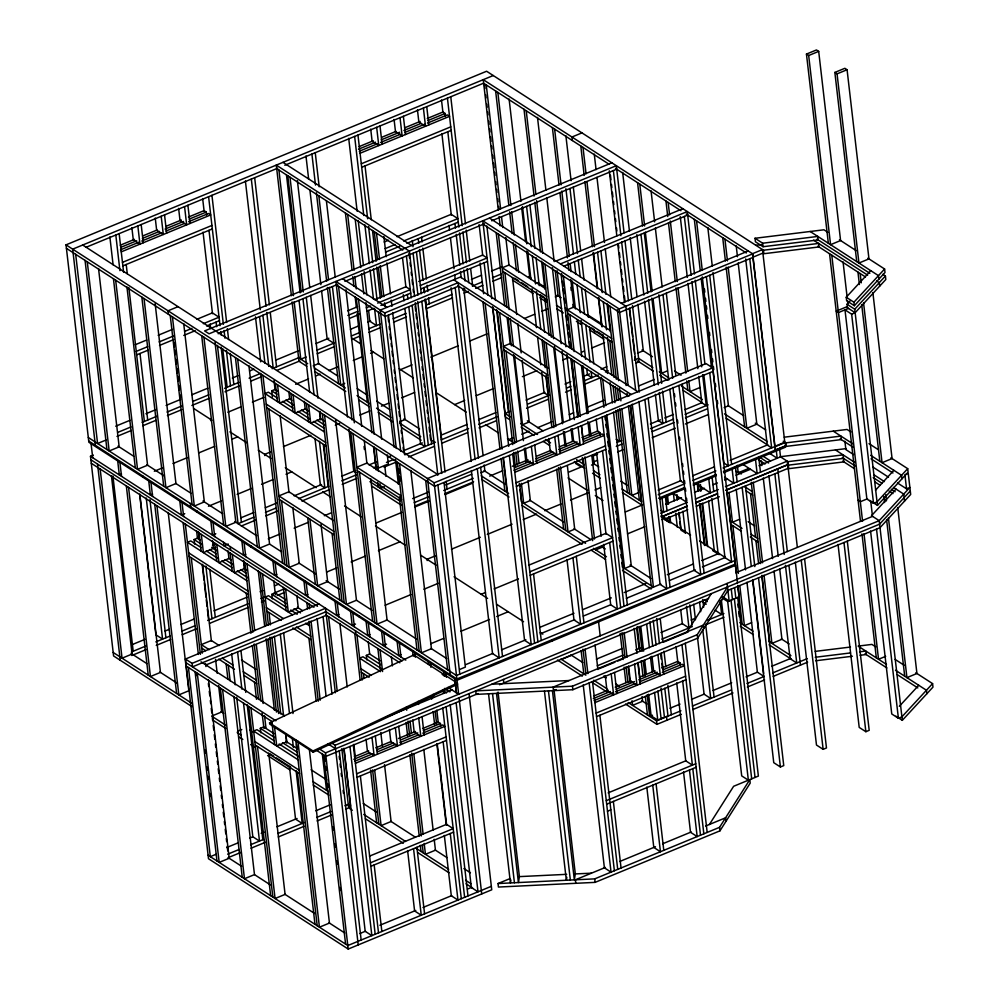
<?xml version="1.0" encoding="UTF-8"?>
<svg xmlns="http://www.w3.org/2000/svg" width="999" height="999" viewBox="0 0 999 999"><rect width="100%" height="100%" fill="white"/><g stroke="black" fill="none" stroke-linecap="round" stroke-linejoin="round"><path stroke-width="1.5" d="M510.914 879.982L510.427 882.941L488.536 693.781M569.105 680.531L491.895 684.215M566.833 877.272L566.346 880.244L544.455 691.083M591.396 873.188L574.413 873.963M687.125 631.805L711.338 593.631M727.921 590.446L697.664 638.174L572.827 689.71L476.136 694.38L475.724 690.883L572.415 686.201L697.252 634.677L727.509 586.95M709.415 824.475L733.628 786.288L758.378 776.073L737.712 597.414M498.026 883.541L594.705 878.87L719.542 827.334L749.812 779.607L750.212 783.116L719.954 830.843L595.117 882.367L498.426 887.05L498.026 883.541L510.139 878.546M867.819 258.154L884.602 269.006L885.002 272.502L854.345 305.719L846.64 300.736L846.24 297.227L870.766 270.667M847.452 307.742L847.04 304.245L850.112 300.924M854.345 305.719L853.933 302.21L884.602 269.006M869.742 500.412L877.447 505.382L854.744 309.215L885.414 276.011L882.829 274.338M890.921 457.829L907.704 468.668L877.035 501.885L873.538 503.334L866.882 499.025L844.992 309.865L851.648 314.173L855.156 312.724L885.813 279.508L885.414 276.011M875.474 490.259L893.868 470.329M877.447 505.382L908.103 472.177L907.704 468.668M896.041 489.11L871.515 515.684L879.207 520.654L902.309 720.329L895.891 716.183M910.276 490.946L879.62 524.163L325.524 752.884L318.993 748.663M899.312 706.305L918.743 685.277M915.796 672.764L932.579 683.616L901.91 716.82L898.401 718.269L891.757 713.973L870.579 531.006M902.309 720.329L932.979 687.112L932.579 683.616M269.555 722.876L413.798 654.957L457.267 683.066L457.48 684.29L313.224 752.21L269.755 724.113L269.555 722.876L313.012 750.973L313.224 752.21M313.012 750.973L457.267 683.066M735.526 565.322L457.043 680.269L88.861 442.282L66.021 244.855L486.6 71.241L763.486 250.225L818.618 243.431L819.03 246.94L763.885 253.721L763.486 250.225M493.256 75.537L72.677 249.151L95.367 445.317M86.039 247.302L277.61 168.232M284.815 165.26L483.578 83.204L608.978 164.198M120.28 245.205L134.478 239.348M142.994 235.826L157.193 229.97M165.722 226.448L181.331 220.005M188.436 217.07L204.058 210.627L206.269 212.063L206.618 215.06M359.103 146.628L373.301 140.759M381.83 137.25L396.029 131.381M404.545 127.872L420.167 121.416M427.26 118.494L442.882 112.038L445.104 113.474L445.454 116.483M121.079 247.228L136.701 240.784M142.37 238.436L159.415 231.406M165.097 229.058L183.554 221.441M189.236 219.093L206.269 212.063M358.479 149.226L375.524 142.195M381.206 139.848L399.662 132.23M403.921 130.469L420.966 123.439M428.059 120.504L445.104 113.474M120.454 249.837L138.911 242.22M141.758 241.046L161.626 232.842M165.896 231.081L184.353 223.464M188.611 221.703L208.491 213.499L210.702 214.922L121.254 251.86M359.278 151.249L377.747 143.631M380.582 142.457L400.462 134.253M404.72 132.492L424.6 124.288M427.435 123.114L447.315 114.91L449.538 116.346L360.077 153.272M122.465 262.362L211.925 225.437M361.301 163.774L450.749 126.848M122.877 265.871L212.325 228.946M361.7 167.283L451.161 130.357M581.967 132.879L571.952 137.013L572.352 140.522M178.047 306.656L168.044 310.801L168.444 314.298M806.455 54.083L816.47 49.95L818.693 51.386L840.584 240.547L830.569 244.68L808.678 55.519L806.455 54.083L828.346 243.244M808.678 55.519L818.693 51.386M135.315 344.705L146.741 339.997M158.154 335.277L172.427 329.383M196.691 319.368L212.387 312.887L219.043 317.195L203.346 323.676M384.14 241.995L388.424 240.222M396.978 236.688L451.223 214.31L457.867 218.606L403.633 240.996M136.264 351.361L147.677 346.653M159.103 341.933L173.376 336.039M184.79 331.331L191.92 328.384M385.077 248.651L395.067 244.53M136.663 354.87L148.089 350.149M159.503 345.442L173.776 339.548M183.766 335.427L195.18 330.706M206.606 325.999L219.443 320.691M385.489 252.16L399.762 246.266M406.893 243.319L458.279 222.115M611.875 162.825L204.645 330.919L209.078 333.791L616.308 165.697L624.063 232.767M834.852 72.427L844.867 68.294L847.077 69.73L868.968 258.891L858.953 263.024L837.062 73.864L834.852 72.427L856.73 261.588M837.062 73.864L847.077 69.73M218.132 333.728L337.712 284.353M344.917 281.381L484.49 223.776M491.683 220.804L616.708 169.193M347.64 310.801L357.58 306.693M374.625 299.663L405.881 286.763L410.314 289.623L377.647 303.109M418.731 281.456L482.654 255.07L487.087 257.942L420.329 285.489M347.814 315.422L357.754 311.326M366.283 307.804L370.542 306.044M349.638 318.344L359.578 314.235M366.683 311.301L373.788 308.379M380.894 305.444L410.714 293.132M420.729 288.998L487.487 261.438M351.935 419.83L335.914 281.431L384.715 312.974L458.141 282.655L478.459 458.266M115.684 426.211L130.082 420.267M145.929 413.736L156.006 409.565M166.096 405.407L180.494 399.463M192.02 394.705L207.867 388.161M232.342 378.059L238.112 375.674M249.638 370.929L253.958 369.143M275.562 360.227L298.601 350.711M315.884 343.569L328.846 338.224M350.449 329.308L359.103 325.736M367.744 322.165L370.617 320.979M471.441 279.358L481.53 275.2M491.608 271.041L501.685 266.87M458.553 286.164L385.114 316.471L336.326 284.927M118.007 432.305L130.981 426.948M142.145 422.34L156.905 416.246M166.983 412.088L181.381 406.143M192.907 401.386L208.754 394.842M224.6 388.299L238.998 382.355M249.088 378.196L260.602 373.439M272.128 368.681L299.5 357.392M316.783 350.249L334.066 343.119M351.348 335.989L359.99 332.417M368.631 328.846L380.157 324.088M393.119 318.743L406.081 313.386M452.172 294.368L425.924 305.195L425.212 299.013M462.637 290.047L464.86 289.123M472.34 286.039L482.417 281.88M492.495 277.722L501.148 274.151M306.144 356.993L300.799 359.203L294.156 301.835M106.156 439.96L97.577 443.506L75.687 254.345M116.983 436.401L131.381 430.457M142.907 425.699L155.869 420.342M167.395 415.584L181.793 409.64M191.87 405.482L209.153 398.351M225 391.808L239.41 385.864M250.924 381.106L261.014 376.948M276.86 370.404L299.9 360.889M317.183 353.758L334.465 346.616M351.748 339.485L360.389 335.914M369.031 332.355L380.557 327.597M393.519 322.24L406.481 316.895M426.648 308.566L452.572 297.864M464.098 293.107L468.419 291.333M475.624 288.349L482.829 285.377M492.907 281.219L501.548 277.647M555.993 261.051L682.841 208.704M191.958 706.618L113.586 655.956L90.484 456.293L93.344 455.107M313.224 365.821L318.569 363.611L310.664 295.392M560.427 263.923L687.275 211.563L694.492 273.988M563.723 266.233L687.674 215.072M272.402 396.84L271.703 390.834L275.037 389.448L277.622 391.121M227.872 412.237L240.846 406.88M252.372 402.122L263.911 397.352M295.617 384.265L308.591 378.908M315.809 375.936L320.13 374.15M328.771 370.579L337.425 367.008M353.284 360.464L361.925 356.893M370.579 353.321L373.464 352.135M121.541 474.013L119.318 474.925L117.695 460.914M344.717 383.354L340.721 385.002L329.42 287.325M555.269 296.915L558.129 295.729L555.257 270.916M154.321 471.253L162.937 467.694M172.989 463.548L187.362 457.617M198.851 452.872L214.648 446.353M231.88 439.235L237.625 436.863M400.524 369.63L412.05 364.86M430.794 357.13L458.179 345.829M469.717 341.059L487.012 333.928M524.487 318.456L534.577 314.285M541.783 311.313L547.552 308.928M152.585 494.08L150.362 494.992L148.739 480.981M621.415 303.346L748.263 250.986M270.454 451.973L264.685 454.358L264.835 455.619M283.429 446.615L310.814 435.314M335.314 425.199L339.648 423.414M359.827 415.084L369.917 410.914M381.443 406.156L388.661 403.184M401.635 397.827L414.597 392.47M491.808 298.726L482.792 220.804L619.18 308.966L752.697 253.858L775.399 450.025M752.884 257.218L762.899 253.084M753.109 257.355L619.58 312.475L619.18 308.966M399.712 421.728L405.057 419.518L392.682 312.537M184.753 513.686L181.418 515.072L179.795 501.048M208.441 506.231L221.366 500.899M237.163 494.38L251.523 488.449M261.576 484.29L273.064 479.557M286.001 474.213L291.745 471.84M454.632 404.607L464.722 400.437M476.261 395.679L493.556 388.536M522.39 376.635L536.8 370.691M562.749 359.977L568.518 357.592M581.48 352.247L584.365 351.049M591.583 348.077L604.545 342.719M637.562 353.147L643.294 350.774L637.911 304.27M240.809 517.857L253.783 512.499M265.309 507.742L276.835 502.984M294.131 495.854L321.503 484.552M341.67 476.223L354.645 470.866M369.043 464.922L376.248 461.95M387.774 457.192L390.659 456.006M403.633 450.649L422.365 442.919M441.096 435.189L467.02 424.475M478.546 419.717L495.841 412.587M526.098 400.099L544.83 392.357M564.997 384.041L570.766 381.655M583.728 376.298L589.497 373.926M601.023 369.168L606.78 366.783M194.63 544.043L194.118 539.535L197.452 538.161L200.037 539.835M253.896 517.157L238.049 523.701L217.42 345.392M265.422 512.4L275.512 508.229M298.564 498.713L328.821 486.226M341.783 480.869L356.193 474.925M373.489 467.794L376.361 466.595M386.451 462.437L393.656 459.465M405.182 454.707L435.439 442.22M441.208 439.835L468.581 428.534M478.671 424.375L497.39 416.645M504.595 413.661L510.427 411.263M527.659 404.145L549.263 395.229M566.558 388.087L570.879 386.313M583.841 380.956L598.251 375.012M605.456 372.028L608.341 370.841M634.278 360.139L638.598 358.354M215.796 533.753L212.462 535.139L210.839 521.128M373.838 447.065L376.099 466.683L378.321 468.119L388.336 463.986L387.287 454.932M241.333 526.011L255.744 520.067M265.821 515.896L277.36 511.138M301.848 501.036L329.22 489.735M342.195 484.378L356.606 478.434M383.978 467.132L395.504 462.375M408.466 457.018L434.403 446.316M441.608 443.344L467.544 432.629M479.07 427.872L496.366 420.741M526.623 408.254L548.226 399.325M565.521 392.195L571.278 389.81M584.253 384.453L601.535 377.322M636.126 363.049L638.998 361.863L632.492 305.632M212.425 545.129L215.272 543.956M215.684 547.452L203.409 552.622L201.298 534.403M228.247 544.03L223.951 545.804L223.551 542.307M384.39 486.775L380.394 488.424L379.845 483.778M667.382 370.904L661.663 373.264L653.046 298.838M268.294 538.836L279.782 534.103M294.143 528.171L308.516 522.24M324.313 515.721L331.493 512.749M508.741 439.585L513.074 437.799M521.715 434.228L528.933 431.256M537.574 427.684L551.997 421.74M569.293 414.597L573.613 412.812M586.588 407.455L603.883 400.312M638.486 386.026L654.345 379.483M245.742 554.283L243.506 555.207L241.895 541.196M855.156 312.724L846.278 306.993L836.263 311.126L838.486 312.55L848.501 308.416M66.021 244.855L434.165 482.829L712.662 367.869L737.524 582.817M713.074 371.366L434.577 486.326L66.421 248.351M412.649 498.601L428.484 492.07M445.766 484.94L471.678 474.238M480.894 472.789L484.89 471.128L484.178 464.935M414.198 502.659L428.596 496.715M443.718 490.472L473.239 478.296M700.062 387.475L690.047 391.608L688.798 380.756M414.61 506.168L427.56 500.811M444.842 493.681L473.638 481.793M512.4 466.246L528.021 459.802M536.538 456.281L550.736 450.424M559.253 446.903L573.451 441.046L580.219 445.304L578.109 427.085M581.967 437.525L597.589 431.081L599.812 432.517L600.162 435.514M375.799 523.126L401.748 512.412M414.722 507.055L429.133 501.111M444.992 494.567L472.377 483.254M489.672 476.111L502.647 470.766M514.61 467.682L530.232 461.226M535.914 458.891L552.947 451.848M558.628 449.513L577.097 441.895M582.767 439.548L599.812 432.517M513.998 470.279L532.455 462.662M535.289 461.488L555.169 453.284M559.428 451.523L579.308 443.319M583.566 441.558L602.022 433.941L604.245 435.377L514.785 472.302M276.785 574.363L274.563 575.274L272.939 561.263M650.361 423.976L660.451 419.805M664.772 418.019L673.413 414.448M684.952 409.69L702.247 402.547M516.008 482.817L605.456 445.891M617.32 442.307L621.665 440.509M650.474 428.621L673.526 419.105M685.064 414.348L708.129 404.82M131.905 644.73L144.867 639.372M165.035 631.056L169.355 629.27M180.881 624.512L193.843 619.155M214.011 610.839L247.14 597.165M260.102 591.808L262.974 590.621M274.5 585.864L278.821 584.078M516.408 486.313L605.869 449.388M593.219 455.931L597.539 454.145M616.283 446.403L622.052 444.031M652.31 431.531L673.938 422.602M685.464 417.844L707.092 408.928M131.356 651.997L145.767 646.053M155.844 641.895L170.242 635.951M181.768 631.193L194.73 625.836M207.692 620.491L248.027 603.846M260.989 598.488L263.873 597.302M273.951 593.144L284.041 588.973M272.377 598.838L271.853 594.33L275.2 592.956L285.627 599.7M724.163 407.604L728.446 405.831L713.024 272.49M326.71 572.04L336.775 567.894M351.136 561.962L365.497 556.031M378.421 550.699L399.975 541.808M568.631 472.19L583.041 466.233M593.131 462.075L597.452 460.289M617.632 451.96L623.401 449.575M652.235 437.674L675.299 428.146M685.389 423.988L708.453 414.473M591.495 465.084L594.168 463.986L593.106 454.77M131.768 655.506L146.166 649.562M156.256 645.391L170.654 639.447M182.18 634.69L196.578 628.746M209.54 623.401L248.426 607.342M261.401 601.997L264.273 600.799M277.235 595.454L284.44 592.482M307.829 594.43L305.607 595.354L303.983 581.331M469.055 693.631L491.745 889.797L348.214 949.05L208.504 858.728L185.452 659.04L318.881 603.958M435.676 555.719L427.023 559.29L427.172 560.551M451.423 549.225L480.357 537.275M487.3 534.415L512.075 524.188M523.176 519.605L536.575 514.073M544.705 510.714L561.088 503.958M570.529 500.062L588.473 492.644M594.929 489.985L600.674 487.612M185.452 659.04L192.095 663.348L325.537 608.266L335.352 692.782M325.974 611.75L192.507 666.845L192.095 663.348M205.744 665.047L326.373 615.259M338.886 614.497L336.663 615.421L335.04 601.41M638.523 492.657L631.843 495.417L621.803 408.591M658.129 490.059L681.193 480.544M692.719 475.786L714.335 466.858M730.194 460.314L767.669 444.842M385.139 605.244L410.989 594.567M423.926 589.235L438.286 583.304M658.241 494.717L684.178 484.003M692.831 480.432L715.896 470.916M723.101 467.944L774.987 446.516M625.399 511.938L642.694 504.795M658.553 498.251L684.59 487.512M693.156 483.978L716.295 474.413M723.426 471.478L785.414 445.891L785.551 447.152L723.563 472.739M355.519 624.075L352.185 625.449L350.562 611.438M660.139 498.926L684.652 488.798M693.294 485.239L716.358 475.711M735.976 471.341L738.199 472.777L748.214 468.643M665.721 504.245L681.505 497.727M694.43 492.407L704.47 488.261M713.086 484.702L717.382 482.929M724.562 479.957L727.434 478.783M736.038 475.224L750.386 469.305M759.003 465.746L780.519 456.868L779.545 448.451M528.858 565.159L605.931 533.341L612.587 537.637L529.795 571.815M660.901 513.286L686.725 502.622M695.341 499.075L718.293 489.597M725.474 486.638L787.175 461.163L787.587 464.672L725.873 490.134M369.93 634.565L367.707 635.489L366.084 621.478M661.301 516.795L687.137 506.131M695.741 502.572L717.27 493.693M661.5 516.945L687.337 506.281M695.953 502.722L717.494 493.831M726.111 490.272L787.799 464.81L797.352 547.39M481.143 594.28L485.439 592.494M494.055 588.948L518.456 578.871M627.522 533.853L644.742 526.748M661.962 519.63L664.834 518.444M664.772 519.268L687.749 509.777M696.365 506.231L719.33 496.74M726.51 493.781L788.211 468.306M530.207 575.312L612.986 541.146M595.754 549.862L602.434 547.115M211.651 716.108L221.666 711.975L218.619 685.664M386.563 644.143L383.229 645.529L381.606 631.518M366.858 659.902L366.333 655.406L369.667 654.02L380.107 660.776M400.974 654.645L398.751 655.556L397.127 641.545M430.631 643.781L443.556 638.448M460.801 631.331L489.522 619.467M496.703 616.508L508.191 611.763M739.61 519.268L732.454 522.227L728.995 492.27M237.475 731.28L241.77 729.52M260.839 732.804L260.314 728.296L263.661 726.922L274.088 733.666M539.56 627.472L574 613.261M582.604 609.702L611.313 597.864M624.225 592.532L645.754 583.641M667.282 574.75L693.106 564.098M701.723 560.539L718.943 553.434L719.093 554.695M465.596 664.672L492.869 653.408M501.486 649.862L525.886 639.785M540.247 633.853L574.7 619.642M583.316 616.083L610.589 604.82M626.373 598.301L660.826 584.078M669.442 580.531L695.279 569.867M702.459 566.895L725.424 557.417M867.532 498.763L860.376 501.71L858.153 500.287M459.652 669.48L465.372 667.107L444.031 482.604M897.502 482.979L906.543 488.823L909.877 487.45L879.207 520.654L335.127 745.242L331.805 743.094M734.952 560.526L456.456 675.486L88.312 437.512M735.389 564.06L456.868 678.995L88.724 441.021M386.126 717.157L452.41 689.785M736.213 572.639L872.564 516.358M478.096 693.568L325.924 756.393L316.783 750.474M499.537 684.727L708.591 598.426M727.322 590.696L880.019 527.659L910.688 494.455L908.253 473.439L904.919 474.812L906.543 488.823M561.525 659.427L571.54 655.294M722.152 597.964L727.697 601.548L739.148 596.828L737.936 586.313M354.433 756.655L368.631 750.798M375.736 747.864L391.346 741.42M398.451 738.486L415.484 731.455M422.589 728.521L438.211 722.077L440.422 723.513L440.771 726.51M353.808 759.265L369.43 752.821M376.523 749.887L393.569 742.856M400.674 739.922L417.707 732.891M423.389 730.544L440.422 723.513M596.341 659.153L622.177 648.488M660.938 632.492L682.479 623.601M691.096 620.042L695.391 618.269M354.608 761.288L373.064 753.671M377.322 751.91L395.791 744.292M400.05 742.532L418.506 734.914M422.764 733.154L442.644 724.949L444.867 726.373L355.407 763.298M597.252 665.834L623.089 655.157M635.664 649.974L640.322 648.051M661.85 639.16L692.307 626.585M707.791 620.192L723.913 613.548M599.088 668.743L614.885 662.225M617.757 661.038L622.052 659.253M663.698 642.07L688.099 631.992M705.331 624.887L723.988 617.182M556.156 689.547L553.483 690.646L553.084 687.137L703.308 625.124L703.708 628.633M356.618 773.813L446.078 736.887M357.03 777.322L446.478 740.384M751.573 622.677L744.417 625.624L739.797 585.664M226.723 847.539L238.212 842.794M249.7 838.061L252.572 836.875M261.189 833.316L264.061 832.13M276.985 826.797L297.09 818.493M315.759 810.788L330.12 804.857M593.955 695.966L608.154 690.097M615.247 687.162L630.869 680.719M639.385 677.21L655.007 670.754M662.112 667.832L677.734 661.375L679.944 662.812L680.294 665.809M216.034 854.307L210.314 856.667L188.424 667.507M593.331 698.563L610.364 691.533M616.046 689.185L634.502 681.568M638.773 679.807L657.23 672.19M662.911 669.842L679.944 662.812M594.13 700.586L612.587 692.969M615.421 691.795L635.302 683.591M639.56 681.83L659.44 673.626M662.287 672.452L682.167 664.248L684.377 665.684L594.929 702.609M227.635 854.207L239.123 849.475M250.612 844.729L263.536 839.397M277.897 833.466L304.433 822.514M316.671 817.457L331.031 811.525M344.93 805.793L348.264 804.42L350.487 805.843L343.843 748.476M228.034 857.716L240.959 852.384M251.011 848.226L265.372 842.307M278.296 836.962L304.158 826.298M317.083 820.966L331.443 815.034M345.804 809.103L348.676 807.916L341.808 748.601M596.141 713.111L685.601 676.186M596.553 716.62L686.001 679.695M652.534 715.234L649.675 716.408L647.165 694.705M669.954 708.266L680.007 704.12M691.495 699.387L704.42 694.043M713.024 690.496L731.693 682.792M746.053 676.86L757.542 672.127M771.89 666.196L790.559 658.491M648.626 694.255L651.111 715.821L657.767 720.117L667.782 715.983M628.159 702.509L656.555 720.853L680.918 710.789M692.407 706.056L731.168 690.047M746.965 683.528L764.185 676.423M772.801 672.864L807.229 658.653M625.536 704.045L656.955 724.362L681.33 714.297M692.806 709.552L733.004 692.956M747.364 687.037L764.597 679.919M773.214 676.373L807.642 662.162M369.468 856.155L446.541 824.337L453.196 828.646L370.417 862.811M370.816 866.32L453.608 832.142M885.688 656.331L878.533 659.29L864.01 533.703M608.141 792.869L686.238 760.639M606.268 800.686L695.729 763.76M606.68 804.195L696.141 767.269M607.492 811.2L610.826 809.814M359.79 933.553L365.534 931.18M379.895 925.261L415.796 910.439M422.977 907.479L451.698 895.616M467.495 889.098L471.803 887.312M491.346 886.3L347.814 945.541L208.092 855.231M752.584 579.72L773.75 762.674L780.406 766.982L783.753 765.596L761.862 576.435M795.316 562.087L816.483 745.042L823.139 749.337L826.473 747.964L804.582 558.803M838.036 544.443L859.202 727.409L865.858 731.705L869.192 730.331L847.314 541.171M605.419 867.407L575.374 879.807L575.774 883.303M619.717 861.5L655.494 846.727M662.649 843.78L691.258 831.967M705.569 826.061L725.599 817.794L725.998 821.29M755.019 238.274L762.674 243.219L817.806 236.426L818.218 239.935L763.074 246.716L755.431 241.783L755.019 238.274L823.95 229.795L827.821 232.292M755.831 245.279L761.962 244.53M784.252 437.187L847.052 429.458L850.923 431.968M785.776 442.882L840.908 436.101L841.32 439.597L786.176 446.391L785.776 442.882L783.228 441.233M846.153 448.613L780.306 456.718L787.949 461.663L843.081 454.882L843.893 461.888L788.76 468.668L787.949 461.663M788.348 465.159L843.493 458.379M815.246 651.373L850.474 647.04M815.234 657.267L850.461 652.934M859.652 651.798L865.783 651.048L866.183 654.545L860.064 655.294M815.646 660.764L852.397 656.243M518.818 876.647L566.695 874.337M839.435 239.797L856.205 250.649M810.164 231.493L878.471 275.649L878.87 279.146M817.007 239.161L869.854 273.314M813.523 240.147L867.681 275.15M876.697 280.981L879.282 282.655L879.682 286.151M817.819 246.166L865.509 276.985M846.24 297.227L853.933 302.21M847.04 304.245L854.744 309.215M752.697 253.858L483.241 79.67L498.351 210.314M615.521 168.431L680.931 210.714M686.163 214.086L746.34 252.984M868.993 443.643L878.021 449.488M833.266 431.156L852.597 443.656M870.641 455.319L901.573 475.312L901.972 478.821M840.109 438.823L852.996 447.152M871.041 458.816L892.956 472.989M489.46 218.044L625.861 306.218L635.701 390.422M853.621 454.62L845.878 449.612L844.904 441.208M872.989 467.132L888.473 477.147M712.662 367.869L706.018 363.574L427.522 478.521L450.212 674.687M835.439 449.937L854.769 462.425M874.1 474.925L884.415 481.593M893.431 487.425L903.745 494.093L904.557 501.098M483.191 224.313L619.705 312.55L628.134 385.427M842.282 457.604L855.169 465.934M873.213 477.597L882.242 483.429M891.258 489.26L895.129 491.758M842.694 461.101L854.295 468.606M874.912 481.93L880.069 485.264M889.085 491.096L892.956 493.593M528.596 276.636L531.206 278.321M537.724 282.542L545.554 287.6M557.292 295.192L561.201 297.714M587.3 314.585L601.648 323.863M642.007 349.95L652.422 356.693M674.562 370.991L681.068 375.199M727.934 405.494L743.568 415.596M755.281 423.176L765.696 429.907M545.504 288.636L508.978 265.022L502.297 267.769L546.653 296.441M610.476 330.632L573.95 307.018L567.282 309.777L611.638 338.449M514.66 278.246L518.581 280.769M521.191 282.455L527.709 286.676M540.759 295.105L544.667 297.64M556.406 305.232L561.625 308.604M591.633 327.997L594.243 329.682L594.642 333.179M596.84 331.368L602.06 334.727M638.511 358.291L652.834 367.557M659.34 371.765L668.456 377.647M681.468 386.064L702.297 399.538M724.437 413.836L767.394 441.62M502.709 271.278L547.065 299.95M567.682 313.274L612.037 341.945M512.462 280.057L533.329 293.556M539.86 297.764L546.378 301.985M556.818 308.728L563.336 312.949M576.386 321.378L581.605 324.75M589.435 329.807L603.758 339.073M637.612 360.964L653.234 371.054M659.74 375.262L667.557 380.319M683.179 390.409L701.41 402.197M726.148 418.181L767.806 445.117M769.33 453.171L777.185 458.241L776.211 449.837M762.674 455.931L770.504 461.001M759.165 456.905L768.618 463.012M758.553 459.752L765.097 463.986M282.967 162.35L411.588 245.492M637.812 391.72L460.389 277.035L380.269 310.102L396.291 448.501M742.732 464.26L757.13 473.563L755.519 459.552M453.708 279.795L631.131 394.48M276.698 168.606L402.722 250.075M458.029 285.826L628.92 396.291M738.748 472.252L741.37 473.951M744.455 486.55L752.309 491.62M746.166 490.896L752.709 495.129M724.6 477.285L733.766 483.204L732.142 469.193M547.976 368.007L510.139 343.556L503.471 346.316L547.827 374.987M503.871 349.812L548.226 378.484M696.003 483.541L710.401 492.857L708.778 478.846M748.114 521.728L754.657 525.961M616.121 439.285L619.442 441.433L615.859 410.427M730.244 520.791L742.02 528.409M751.186 534.328L757.741 538.561M730.644 524.288L741.121 531.068M750.286 536.987L758.141 542.07M342.595 278.671L386.95 307.342M672.639 493.194L687.037 502.497M527.347 420.791L542.932 430.869M593.593 463.611L598.788 466.97M620.866 481.243L627.36 485.439M875.786 646.902L871.915 644.405L858.129 646.103L886.488 664.422M895.141 659.415L904.182 665.259M661.051 510.452L663.673 512.15L662.05 498.126M505.082 413.474L510.277 416.833M520.666 423.539L537.549 434.465M545.354 439.498L550.549 442.857M576.523 459.652L584.315 464.685M593.406 470.566L599.899 474.762M621.99 489.035L641.595 501.71L630.469 405.582M660.963 515.946L690.596 535.102M699.612 540.934L725.274 557.517M666.271 520.541L668.843 522.215M681.73 530.531L685.589 533.041M712.649 550.524L716.508 553.021M509.378 419.493L505.482 416.97L492.819 307.505M521.078 427.048L534.065 435.439M543.156 441.321L549.65 445.517M574.325 461.476L584.727 468.194M592.519 473.226L600.312 478.271M622.389 492.544L641.882 505.132M575.699 463.524L579.607 466.046M895.504 670.254L926.435 690.259L926.847 693.756M864.984 653.771L886.887 667.931M897.202 674.6L917.819 687.924M351.561 337.974L360.577 343.806M370.891 350.474L383.766 358.803M399.238 368.793L413.399 377.959M436.6 392.944L466.233 412.1M485.551 424.6L498.439 432.917M507.455 438.748L512.612 442.082M568.019 477.897L587.499 490.497M595.279 495.529L603.059 500.549M333.791 343.231L327.148 338.923L321.578 290.859M722.639 596.765L729.133 600.961L727.11 583.441M781.305 638.861L789.16 643.943M704.545 599.85L707.28 601.623M739.884 622.689L752.971 631.156M768.668 641.308L790.921 655.681M702.334 601.66L706.268 604.195M740.284 626.198L753.371 634.652M769.08 644.805L791.32 659.19M715.034 610.164L721.678 614.46L720.067 600.511M318.244 363.411L337.737 376.011M357.23 388.599L367.62 395.329M376.723 401.198L389.71 409.602M404.008 418.843L419.592 428.921M483.978 470.541L504.857 484.028M529.645 500.062L563.561 521.977M574 528.733L590.958 539.685M601.398 546.441L605.307 548.963M630.094 564.984L650.961 578.483M433.878 441.683L430.544 439.535L430.007 434.89M298.576 357.767L307.68 363.648M314.173 367.844L345.354 387.999M357.043 395.554L369.543 403.646M376.536 408.154L390.834 417.395M399.925 423.276L420.716 436.713M481.218 475.824L508.616 493.531M585.589 543.294L521.466 501.848L520.029 489.435M593.406 548.351L606.455 556.78M306.78 366.308L298.988 361.263L292.12 301.948M314.573 371.341L345.754 391.508M358.753 399.9L369.143 406.618M378.246 412.5L392.532 421.74M401.635 427.622L421.116 440.222M481.63 479.333L509.015 497.04M522.065 505.469L582.08 544.268M591.208 550.162L605.556 559.44M622.514 570.404L651.223 588.96M764.035 676.485L757.379 672.19L746.977 582.255M82.692 245.017L437.525 474.388M268.781 365.372L273.214 368.231L266.758 312.412M289.26 398.638L291.833 400.312M304.757 408.666L308.641 411.163M320.267 418.681L324.138 421.191M271.703 390.834L276.873 394.168M285.914 400.012L293.669 405.032M301.423 410.04L307.879 414.21M316.933 420.067L324.675 425.075M277.41 398.052L268.369 392.207L265.022 393.581L324.463 432.005M282.58 401.398L292.919 408.079M298.089 411.413L309.715 418.931M313.586 421.441L323.926 428.121M399.475 484.153L366.87 463.074L356.855 467.207L401.211 495.879M266.246 404.096L325.674 442.52M266.646 407.592L326.086 446.016M357.255 470.704L401.61 499.375M355.994 472.664L353.771 471.228L348.938 429.358M369.955 481.68L399.962 501.073M371.665 486.026L401.673 505.419M193.818 408.554L211.863 420.204M229.895 431.868L246.653 442.694M258.242 450.187L271.129 458.516M285.302 467.682L316.221 487.674M322.665 491.833L330.394 496.828M344.568 505.993L361.313 516.82M375.487 525.986L405.119 545.142M420.579 555.132L436.039 565.122M454.083 576.785L487.587 598.438M496.603 604.27L523.551 621.69M540.184 632.442L542.844 634.165M571.003 654.944L582.779 662.562M603.721 676.098L606.343 677.797M615.509 683.716L619.43 686.251M641.695 700.636L646.927 704.033M560.988 659.078L585.851 675.162M593.706 680.232L606.805 688.698M557.467 660.039L582.33 676.123M591.495 682.042L607.205 692.195M333.454 520.554L288.936 491.77L278.921 495.904L333.916 531.456M279.32 499.413L334.328 534.964M118.044 446.128L133.716 456.256M146.778 464.697L163.761 475.686M175.524 483.279L191.196 493.419M202.959 501.023L222.627 513.723M234.715 521.54L256.693 535.751M269.805 544.218L281.593 551.848M298.626 562.862L315.672 573.876M326.149 580.644L339.26 589.123M356.293 600.137L372.015 610.302M386.438 619.617L416.571 639.098M430.994 648.426L446.715 658.591M442.132 674.375L444.692 676.036M90.484 456.293L405.806 660.127M448.076 687.437L458.666 694.293L434.165 482.829M90.897 459.79L317.507 606.281M325.362 611.351L402.073 660.951M444.567 688.411L449.975 691.907M91.296 463.299L313.973 607.242M325.761 614.86L399.887 662.774M442.619 690.396L446.503 692.906M211.663 547.352L216.833 550.686M228.459 558.204L231.044 559.877M243.968 568.231L246.553 569.905M194.118 539.535L201.86 544.555M209.615 549.562L216.084 553.733M225.125 559.59L232.879 564.597M240.634 569.605L245.791 572.951M297.377 607.292L302.597 610.664M201.111 547.602L190.772 540.921L187.437 542.295L246.878 580.719M206.281 550.936L217.907 558.453M221.79 560.963L232.118 567.644M237.287 570.991L247.627 577.672M271.853 594.33L286.214 603.608M294.031 608.666L300.562 612.887M366.333 655.406L380.681 664.685M286.788 607.517L268.519 595.716L265.185 597.09L292.582 614.797M290.697 610.052L297.215 614.26M381.256 668.593L362.999 656.78L359.665 658.154L380.532 671.653M305.619 623.226L309.54 625.761M188.649 552.809L248.089 591.221M189.061 556.306L248.489 594.73M266.396 607.592L283.354 618.556M296.403 626.997L310.751 636.263M360.876 668.668L371.316 675.411M266.808 611.101L281.156 620.379M292.894 627.971L311.164 639.772M361.276 672.177L369.106 677.235M219.193 645.554L211.338 640.484L201.323 644.617L209.191 649.687M241.458 659.952L255.869 669.268M222.278 658.154L232.755 664.934M243.232 671.703L256.331 680.169M201.736 648.114L205.657 650.661M218.756 659.115L234.465 669.28M243.644 675.199L256.731 683.666M201.036 661.813L284.615 715.833M327.697 743.681L335.539 748.75M185.802 662.562L275.899 720.803M186.214 666.071L272.39 721.778M285.839 741.258L297.577 748.838M260.314 728.296L274.663 737.574M282.492 742.632L296.84 751.91M273.938 740.634L256.98 729.67L253.646 731.056L298.002 759.727M279.158 744.005L298.726 756.655M131.156 653.471L146.803 663.573M159.84 672.002L176.786 682.966M221.129 711.625L223.726 713.311M249.812 730.169L252.41 731.855M311.089 769.779L326.735 779.894M363.261 803.496L376.323 811.95M390.709 821.24L415.534 837.299M435.139 849.974L446.903 857.579M463.898 868.556L470.429 872.776M254.857 741.558L299.213 770.229M113.187 652.459L191.546 703.109M212.412 716.595L225.449 725.024M237.188 732.617L241.096 735.139M269.78 753.683L273.701 756.218M276.298 757.904L281.518 761.275M282.18 761.7L284.39 763.124M285.427 763.798L290.647 767.17M312.812 781.505L328.459 791.608M363.698 814.397L405.519 841.433M415.984 848.188L448.651 869.305M465.646 880.294L470.879 883.678M255.257 745.067L299.613 773.738M212.812 720.104L225.861 728.533M238.898 736.962L242.807 739.485M250.637 744.542L254.545 747.077M267.582 755.506L289.747 769.829M313.211 785.002L328.858 795.117M352.335 810.289L349.725 808.603L349.325 805.094M365.409 818.743L403.309 843.243M417.694 852.534L449.063 872.814M466.046 883.803L472.589 888.024M228.559 857.854L241.608 866.295M254.67 874.737L270.342 884.864M284.703 894.142L314.735 913.561M329.096 922.839L344.767 932.979M413.798 654.957L414.011 656.193M872.876 292.657L892.07 458.566L882.055 462.699L863.573 302.997M897.739 507.604L916.932 673.501L906.93 677.634L888.448 517.944M860.164 273.539L861.25 282.842M885.751 494.68L886.475 500.886M857.954 272.103L859.39 284.503M861.712 304.658L879.832 461.263M883.89 496.353L884.615 502.547M886.588 519.605L904.707 676.211M851.648 314.173L873.538 503.334M876.523 529.108L898.401 718.269M843.056 261.9L847.177 297.565M847.539 300.674L847.889 303.771M870.791 501.66L872.402 515.609M831.78 255.182L838.236 311.001M838.486 312.55L862.574 521.291M829.557 253.758L860.526 521.416M861.962 533.816L876.323 657.854M843.968 542.544L865.858 731.705M801.248 560.177L823.139 749.337M762.674 243.219L763.074 246.716M777.784 468.943L787.349 551.523M788.96 565.471L800.486 665.109M774.862 473.826L784.19 554.445M785.439 565.309L796.74 662.986L790.084 658.678L779.682 568.756M749.762 258.741L771.653 447.902L767.22 445.03L745.691 258.978M768.918 475.724L778.246 556.356M761.3 460.964L761.837 465.609M763.273 478.022L772.602 558.641M774.038 571.053L781.93 639.273L771.927 643.406L764.023 575.187M736.201 245.879L737.462 256.731M738.186 262.924L756.842 424.175L746.827 428.309L728.171 267.058M758.853 458.179L760.476 472.19M753.258 482.155L762.587 562.774M724.937 239.148L727.447 260.864M751.223 482.267L760.639 563.586M761.987 575.299L769.705 641.97M722.714 237.725L725.411 260.976M726.123 267.183L744.605 426.885M750.499 493.693L755.519 537.125M755.931 540.634L758.591 563.686M758.528 577.822L780.406 766.982M745.479 485.951L754.807 566.57M742.145 487.325L751.298 566.408M752.909 580.357L763.673 673.388M737.337 465.334L738.199 472.777M707.816 227.522L712.299 266.283M735.464 466.883L737.112 481.83M736.213 489.223L745.541 569.855M709.715 275.274L731.593 464.435M706.368 276.648L728.259 465.809L723.825 462.949L702.297 276.885M732.866 525.724L738.373 573.376M696.553 220.804L702.285 270.417M704.445 289.023L704.807 292.133M705.519 298.326L705.881 301.423M706.418 306.081L706.78 309.178M707.492 315.384L707.854 318.481M709.465 332.442L709.827 335.539M711.438 349.5L711.8 352.597M712.512 358.803L712.874 361.9M713.411 366.546L713.773 369.655M715.384 383.604L715.746 386.7M717.357 400.661L717.719 403.758M725.212 477.347L725.561 480.344M726.947 492.332L736.338 573.476M737.724 585.426L742.207 624.188M694.33 219.368L700.249 270.542M701.148 278.284L711.55 368.219M737.836 604.158L738.186 607.255M738.736 611.9L739.272 616.558M709.727 372.752L731.618 561.913L724.962 557.604L703.796 374.65M734.59 587.699L735.813 598.201M734.365 598.801L755.044 777.447M731.256 589.073L732.479 599.575M695.217 280.195L704.907 363.911M731.031 600.174L751.698 778.833M684.34 216.446L691.158 275.362M691.87 281.568L701.748 366.845M702.634 374.6L706.231 405.606L701.798 402.734L698.738 376.386M727.697 601.548L748.363 780.207L741.708 775.898L721.403 600.337M712.125 477.46L713.736 491.471M680.269 216.683L687.324 277.397M687.974 283.354L697.839 368.631M711.75 498.351L718.206 554.17M708.591 501.273L714.322 550.899M668.169 202.447L669.592 214.86M670.317 221.054L677.31 281.531M678.034 287.724L687.712 371.453M700.499 484.577L701.211 490.771M702.647 503.184L707.679 546.59M699.824 484.902L700.536 491.108M701.972 503.508L706.817 545.379M665.946 201.024L667.744 216.521M668.456 222.727L675.274 281.643M675.986 287.849L685.863 373.127M686.75 380.881L687.836 390.184M697.727 483.541L698.613 491.296M700.049 503.696L704.894 545.566M697.389 484.765L698.114 490.971M699.55 503.371L704.382 545.242M682.242 384.103L704.12 573.264M678.895 385.477L700.786 574.637L694.13 570.342L672.964 387.375M702.772 599.425L703.658 607.18M705.631 624.238L714.073 697.115M666.321 293.182L675.824 375.362M699.612 602.36L700.686 611.663M702.834 630.269L710.726 698.488L704.083 694.193L697.614 638.373M651.048 190.821L654.632 221.828M655.356 228.034L662.162 286.95M662.974 294.568L672.664 378.284M674.462 393.793L674.824 396.89M675.536 403.097L675.898 406.193M677.509 420.154L677.871 423.251M679.482 437.212L679.844 440.309M682.529 463.561L682.891 466.67M683.428 471.316L683.791 474.425M684.502 480.619L684.864 483.728L680.431 480.856L669.842 389.373M685.414 488.486L685.739 491.283M686.55 498.301L686.875 501.098M658.903 294.792L668.768 380.07M682.904 511.226L685.414 532.942M693.668 604.258L695.466 619.767M697.252 634.677L697.664 638.174M719.542 827.334L719.954 830.843M677.06 494.792L677.597 499.45M679.208 513.399L681.181 530.457M689.797 604.882L692.132 625.037M676.822 495.292L677.359 499.937M678.796 512.35L679.507 518.543M679.869 521.653L680.581 527.847M639.772 184.103L644.617 225.961M645.342 232.168L652.16 291.084M644.28 232.979L651.098 291.895M651.823 298.102L661.688 383.379M662.587 391.133L666.171 422.14M637.562 182.667L642.582 226.086M673.363 493.069L674.263 500.824M675.699 513.224L677.31 527.185M686.463 606.256L688.973 627.971L682.317 623.663L680.706 609.715M640.946 234.353L647.764 293.281M648.488 299.475L658.353 384.752M659.253 392.507L662.837 423.514L658.403 420.654L655.344 394.293M685.289 643.281L707.18 832.442M667.432 494.98L668.506 504.283M669.942 516.683L670.654 522.889M636.875 234.59L643.868 295.067M644.58 301.261L654.27 384.99M666.445 496.328L667.344 504.07M668.781 516.483L669.492 522.677M665.384 496.753L667.007 510.764M681.955 644.667L703.833 833.828M666.92 518.144L667.282 521.253M664.76 517.257L665.122 520.329M682.667 681.068L692.394 765.134L685.739 760.838L676.723 682.879M692.794 768.643L700.499 835.201M622.652 172.477L629.47 231.393M630.194 237.6L637.012 296.516M648.201 398.151L670.092 587.312M676.011 646.565L677.809 662.062M689.46 770.017L697.165 836.575L690.509 832.279L683.528 771.915M644.867 399.525L666.745 588.686L660.102 584.39L638.923 401.423M624.962 240.522L631.78 299.438M629.595 308.341L639.285 392.07M613.374 170.567L620.903 235.689M621.628 241.895L628.446 300.811M629.345 308.566L630.594 319.418M630.956 322.515L632.567 336.476M632.929 339.573L634.54 353.534M634.902 356.631L635.264 359.727M610.426 175.175L610.963 179.82M611.5 184.478L611.863 187.575M612.399 192.233L612.936 196.878M613.473 201.536L613.836 204.633M614.547 210.839L614.909 213.936M615.446 218.581L615.809 221.691M616.52 227.884L616.883 230.994M618.493 244.942L618.856 248.052M619.392 252.697L619.929 257.355M620.466 262L620.829 265.097M621.366 269.755L621.902 274.4M622.452 279.058L622.802 282.155M623.339 286.813L623.875 291.458M624.425 296.116L624.962 300.761M609.29 170.804L616.833 235.926M617.732 243.681L624.55 302.597M660.214 618.618L662.911 641.87M663.985 651.173L665.784 666.683M667.931 685.289L671.34 714.747M661.251 653.209L663.686 674.225M632.255 404.183L653.421 587.137L622.377 567.07L621.84 562.425M656.705 618.443L659.402 643.593M660.826 654.108L661.188 659.003M661.9 663.411L662.262 668.244M664.772 688.211L668.006 716.121M666.558 716.72L666.97 720.229M630.394 405.856L651.198 585.714M657.916 654.582L660.351 675.599L653.696 671.303L651.96 656.281M617.357 309.702L626.098 385.539M627.047 393.431L627.397 396.528M628.433 405.694L639.372 500.274M653.221 620.329L656.068 644.979M661.063 688.099L664.447 717.357M649.874 621.715L652.734 646.353M657.904 691.021L661.101 718.743M594.268 154.121L596.066 169.63M596.965 177.385L604.495 242.507M605.219 248.701L610.776 296.765M609.964 306.256L618.568 380.681M619.467 388.424L620.903 400.836M646.715 624.625L649.4 647.727M650.461 656.967L652.247 672.377M654.557 692.394L657.767 720.117M656.555 720.853L656.955 724.362M607.742 304.82L616.358 379.245M617.37 388.024L618.793 400.299M619.767 408.703L629.632 493.981M600.899 250.899L605.918 294.305M606.992 303.609L610.227 331.518M609.827 340.522L614.085 377.372M615.147 386.588L616.745 400.412M617.819 409.615L627.409 492.544M597.552 252.272L602.222 292.582M603.296 301.885L606.53 329.795M607.417 337.55L611.725 374.762M612.986 385.614L614.959 402.672M640.784 626.485L643.631 651.136M644.705 660.376L646.303 674.238M639.273 626.485L642.145 651.286M643.219 660.589L645.004 676.098M583.004 147.402L586.051 173.764M586.95 181.518L594.48 246.641M610.102 382.792L612.424 402.947M613.511 412.25L631.268 565.746L624.587 568.506L606.83 415.01M656.081 783.803L663.786 850.361M637.237 626.598L640.097 651.41M641.183 660.714L642.969 676.211M645.304 696.365L647.452 714.972M593.481 252.51L597.602 288.162M598.676 297.465L602.085 326.923M602.984 334.677L607.467 373.439M580.781 145.966L584.19 175.424M584.914 181.631L592.444 246.753M593.156 252.959L597.29 288.611M598.364 297.914L601.598 325.824M636.675 628.433L639.01 648.588M652.747 785.177L660.439 851.735L653.796 847.427L646.803 787.062M634.178 628.359L637.05 653.171M638.124 662.474L639.922 677.984M642.07 696.59L642.607 701.236L632.592 705.369L632.055 700.724M637.886 662.849L640.322 683.865M602.709 379.345L605.756 405.706M634.552 664.223L636.987 685.239L630.332 680.943L628.596 665.933M605.481 415.784L627.36 604.944M600.486 377.909L603.896 407.367M604.969 416.67L605.332 419.78M605.869 424.425L606.231 427.522M606.942 433.728L607.305 436.825M607.842 441.483L608.379 446.128M608.915 450.786L609.278 453.883M609.815 458.541L610.352 463.186M610.889 467.844L611.425 472.49M611.962 477.147L612.325 480.244M612.862 484.89L613.398 489.547M613.935 494.193L614.298 497.302M614.835 501.948L615.372 506.605M615.908 511.251L616.271 514.36M616.808 519.005L617.345 523.651M617.894 528.309L618.244 531.406M618.968 537.612L619.318 540.709M619.867 545.367L620.217 548.463M620.941 554.67L621.291 557.767M602.135 417.157L624.025 606.318M573.314 187.1L580.669 250.674M581.568 258.429L584.078 280.132M585.152 289.435L588.386 317.345M589.46 326.648L593.768 363.861M624.163 632.492L627.035 657.305M628.109 666.608L629.907 682.117M602.534 450.774L620.691 607.704M565.884 135.777L571.091 180.732M622.127 632.617L625.049 657.866M626.073 666.72L627.896 682.442M569.979 188.486L577.509 253.609M578.234 259.802L580.207 276.86M581.455 287.712L584.515 314.073M585.764 324.925L590.072 362.137M591.146 371.441L591.87 377.647L587.424 374.775L586.713 368.581M596.203 419.068L597.639 431.468M609.652 542.519L617.345 609.078L610.701 604.782L603.708 544.418M620.167 633.403L623.189 659.502M624.075 667.182L625.849 682.542M596.59 452.622L606.018 534.165M565.909 188.724L573.438 253.833M574.338 261.588L575.774 274.001M577.022 284.852L580.257 312.762M581.156 320.504L585.639 359.278M577.472 319.63L581.73 356.493M582.792 365.709L588.299 413.311M589.373 422.527L590.796 434.802M554.607 129.058L561.076 184.865M561.788 191.071L569.33 256.194M570.217 263.948L571.116 271.703M572.19 281.006L575.424 308.916M581.443 365.709L587.012 413.773M587.899 421.528L589.522 435.477M591.845 455.631L601.186 536.263M570.779 279.595L574.013 307.505M552.397 127.622L559.028 184.99M559.927 192.745L567.469 257.867M568.006 262.512L568.906 270.267M570.879 287.325L571.228 290.422M572.852 304.37L573.201 307.48M614.522 672.489L616.957 693.506M569.905 314.71L574.163 351.573M611.188 673.875L613.623 694.892L606.967 690.584L605.232 675.574M581.443 425.711L583.553 443.918M573.876 360.701L580.332 416.521M581.406 425.824L582.842 438.236M585.002 456.843L594.505 539.01M563.386 276.149L571.815 349.026M571.653 359.278L578.296 416.645M583.141 458.504L592.644 540.684M561.55 273.626L561.913 276.735M562.449 281.381L562.986 286.039M563.349 289.136L563.886 293.781M564.423 298.439L564.959 303.084M565.496 307.742L565.859 310.839M566.396 315.497L566.933 320.142M567.469 324.8L568.019 329.445M568.369 332.542L568.906 337.2M569.442 341.845L569.992 346.503M571.428 358.903L571.965 363.561M572.315 366.658L572.852 371.316M573.401 375.961L573.938 380.619M574.288 383.716L575.012 389.922M575.374 393.019L575.911 397.664M576.448 402.322L576.985 406.968M577.347 410.077L577.884 414.722M561.176 274.713L569.605 347.59M570.854 358.441L577.672 417.357M582.342 457.667L583.054 463.873M598.576 621.853L600.187 635.864M557.117 270.766L565.909 346.74M566.808 354.495L574.338 419.605M537.499 117.42L545.929 190.297M546.828 198.052L554.183 261.613M572.152 428.858L573.563 440.996M552.372 267.695L561.163 343.668M562.062 351.423L569.954 419.642M571.041 428.946L572.464 441.358M613.361 801.435L621.053 867.994M595.054 644.929L597.902 669.492M599.887 715.234L617.719 869.367M544.979 264.248L553.596 338.673M554.495 346.428L563.286 422.402M564.36 431.705L565.971 445.654M592.494 681.593L614.385 870.753M526.223 110.702L535.914 194.43M536.625 200.637L542.732 253.346M553.721 347.789L562.512 423.763M563.411 431.506L565.022 445.467M567.357 465.621L574.712 529.195L568.044 531.943L560.501 466.833M542.769 262.812L551.373 337.237M576.273 556.306L583.965 622.852M524.013 109.266L534.053 196.091M534.777 202.298L540.509 251.91M541.595 261.214L544.817 289.123M544.842 298.514L549.113 335.377M585.039 649.063L587.887 673.626M589.16 682.966L611.038 872.127L604.395 867.819L583.216 684.864M572.927 557.679L580.631 624.238L573.975 619.929L566.995 559.565M583.004 649.163L585.851 673.726M558.079 435.352L560.189 453.571M546.153 342.782L555.844 426.511M529.92 205.02L534.952 248.426M536.026 257.73L539.248 285.639M540.334 294.942L544.63 332.155M581.118 650.574L583.803 673.826M543.931 341.358L553.921 427.622M558.541 467.557L565.821 530.519M554.745 436.725L556.843 454.945L550.199 450.649L548.788 438.499M526.585 206.393L531.256 246.703M532.33 256.006L535.551 283.916M536.451 291.671L540.759 328.883M542.02 339.735L545.242 367.644M546.141 375.399L548.476 395.554L544.043 392.694L541.708 372.527M546.016 377.048L551.873 427.722M556.668 469.193L563.598 529.083M522.514 206.631L526.81 243.843M527.709 251.598L530.944 279.508M532.017 288.811L536.5 327.572M537.574 336.875L540.809 364.785M509.103 99.076L520.954 201.411M521.665 207.605L525.611 241.721M526.685 251.024L529.745 277.385M572.415 686.201L572.827 689.71M594.705 878.87L595.117 882.367M497.839 92.358L510.939 205.544M511.65 211.738L514.348 235.002M515.422 244.305L518.643 272.215M495.616 90.921L508.891 205.657M509.615 211.863L512.125 233.566M513.199 242.869L516.433 270.779M534.715 444.992L536.825 463.211M512.487 277.635L516.758 314.485M517.819 323.701L521.191 352.884M522.09 360.552L529.195 421.978L522.514 424.737L514.522 355.632M531.381 446.378L533.478 464.585L526.823 460.289L525.424 448.139M505.806 237.587L509.04 265.497M551.698 639.884L551.835 641.146M486.251 84.865L500.611 208.903M501.51 216.658L502.759 227.51M484.577 85.489L484.94 88.599M485.651 94.793L486.014 97.902M486.725 104.096L487.087 107.205M487.624 111.851L487.987 114.947M488.698 121.154L489.06 124.251M489.597 128.908L489.96 132.005M490.497 136.663L491.033 141.309M491.57 145.966L491.933 149.063M492.644 155.27L493.007 158.366M493.543 163.012L494.08 167.67M494.617 172.315L494.98 175.424M495.704 181.618L496.053 184.728M496.603 189.373L496.953 192.482M497.677 198.676L498.026 201.786M498.576 206.431L498.926 209.528M553.97 689.41L575.312 873.913L574.338 879.857L552.447 690.696M499.075 216.521L500.149 225.824M504.92 272.715L509.19 309.565M510.252 318.781L513.449 346.416M513.474 354.633L523.426 440.634M524.313 448.314L525.911 462.125M528.046 480.556L530.357 500.524L523.688 503.271L521.378 483.316M498.414 234.141L506.843 307.018M508.041 317.345L511.326 345.779M507.155 317.682L510.202 344.031M496.191 232.717L504.62 305.582M548.451 690.883L570.342 880.044M533.541 573.938L541.246 640.496M506.093 351.248L516.57 441.845M517.644 451.061L519.068 463.349M519.755 484.94L537.912 641.87M499.575 312.687L514.71 443.494M515.721 452.222L517.195 464.985M519.33 483.416L519.692 486.488M497.365 311.251L512.787 444.592M513.686 452.347L515.297 466.296M486.888 226.036L495.504 300.449M496.578 309.752L508.416 412.088M512.687 454.083L534.565 643.244M492.557 306.805L508.703 446.353M509.34 455.469L531.231 644.63L524.575 640.322L503.409 457.367M484.153 262.812L487.887 295.067M479.12 224.538L482.704 255.557M485.164 303.359L502.022 449.113M503.109 458.416L507.055 492.519M480.069 263.024L483.628 293.731M482.942 301.935L499.987 449.225M501.061 458.529L504.832 491.096M450.761 96.753L465.472 223.888M466.196 230.095L469.78 261.101M470.679 268.856L472.652 285.914M447.427 98.127L462.2 225.749M462.912 231.905L466.471 262.675M467.157 268.681L468.781 282.667M447.814 131.731L458.853 227.123M459.528 232.942L463.111 263.898M463.823 270.092L465.084 280.969M463.723 288.174L483.104 455.631M441.496 100.025L442.932 112.437M454.945 223.489L455.482 228.134M456.193 234.315L459.777 265.272M460.489 271.466L461.201 277.66M480.644 467.32L502.522 656.48M441.883 133.591L451.311 215.135M503.434 679.445L503.833 682.941M477.297 468.693L499.188 657.854L492.532 653.558L471.366 470.591M449.001 225.374L449.538 230.02M450.437 237.762L454.021 268.719M454.732 274.912L455.269 279.545M455.207 287.537L475.124 459.64M498.051 692.107L519.393 876.623L518.419 882.554L496.528 693.393M451.136 287.774L471.228 461.426M426.735 106.668L428.846 124.887M492.532 693.593L514.423 882.754M423.401 108.042L425.499 126.261L418.856 121.965L417.445 109.815M421.566 237.263L422.102 241.908M422.814 248.102L426.398 279.058M427.11 285.252L427.822 291.433M428.546 297.627L429.258 303.821M424.063 287.625L424.6 292.22M425.487 299.9L441.658 439.647M418.219 238.649L418.756 243.281M419.48 249.475L423.052 280.432M424.125 289.722L424.488 292.819M425.174 299.937L445.079 472.04M446.166 481.343L447.053 489.098M403.371 116.321L405.482 134.528M416.433 251.86L421.278 293.731M421.828 301.311L441.745 473.426M400.025 117.695L402.135 135.914L395.479 131.606L394.081 119.468M412.287 240.534L412.999 246.728M413.099 253.247L417.944 295.105M417.757 301.548L437.849 475.199M437.912 484.952L459.802 674.113M414.597 296.478L409.353 251.124L276.286 165.097L291.408 295.741M415.322 302.685L431.643 443.781M409.016 253.471L409.553 258.129M410.102 262.774L410.452 265.884M411.176 272.078L411.538 275.187M412.075 279.832L412.612 284.49M413.149 289.136L413.511 292.245M415.122 306.193L415.659 310.839M416.021 313.948L416.558 318.594M417.095 323.251L417.632 327.897M418.169 332.555L418.531 335.652M419.068 340.309L419.43 343.406M420.142 349.613L420.504 352.709M421.041 357.355L421.403 360.464M422.115 366.658L422.477 369.767M423.014 374.413L423.551 379.071M424.088 383.716L424.45 386.813M424.987 391.471L425.524 396.116M426.061 400.774L426.598 405.419M427.135 410.077L427.497 413.174M428.034 417.832L428.571 422.477M429.108 427.135L429.645 431.78M459.041 697.764L481.73 893.93M406.418 255.994L411.263 297.864M412.137 305.419L428.309 445.154M456.106 702.647L477.997 891.807L471.341 887.512L450.174 704.557M407.38 294.505L407.917 299.113M408.803 306.793L424.975 446.541L420.529 443.668L404.895 308.529M402.522 257.779L405.931 287.237M425.699 480.594L447.589 669.755M403.296 294.717L404.008 300.849M445.929 673.089L446.416 677.285M443.706 671.653L444.193 675.861M380.007 125.961L382.105 144.181M446.091 706.78L467.982 895.941M443.206 690.209L443.568 693.318M376.66 127.335L378.771 145.554L372.115 141.259L370.716 129.108M442.757 708.166L464.635 897.327M443.144 741.77L461.301 898.7M383.891 236.563L386.213 256.718M386.938 262.924L390.522 293.931M391.246 300.137L391.958 306.331M410.801 470.404L431.431 648.701L421.416 652.834L399.538 463.686M436.813 710.064L438.249 722.464M430.394 663.049L430.881 667.257M450.262 833.516L457.967 900.074L451.311 895.778L444.33 835.414M433.204 694.355L433.554 697.452M435.177 711.4L436.613 723.813M388.449 315.097L404.595 454.645M428.184 661.613L428.509 664.422M388.074 317.058L388.611 321.703M389.148 326.361L389.51 329.458M390.047 334.103L390.584 338.761M391.121 343.406L391.483 346.516M392.02 351.161L392.557 355.819M393.094 360.464L393.456 363.561M394.168 369.767L394.53 372.864M395.067 377.522L395.604 382.167M396.141 386.825L396.503 389.922M397.04 394.58L397.577 399.225M398.114 403.883L398.663 408.529M399.013 411.638L399.55 416.283M400.087 420.929L400.636 425.586M401.173 430.232L401.523 433.341M402.073 437.987L402.609 442.644M403.146 447.29L403.496 450.399M437.2 743.618L446.64 825.162M431.343 696.016L431.705 699.113M433.129 711.525L434.752 725.474M436.9 744.08L446.228 824.712M376.498 233.117L379.545 259.478M380.257 265.672L383.853 296.691M384.565 302.884L384.927 305.994M384.715 312.974L400.724 451.361M374.275 231.681L377.51 259.59M378.396 267.345L381.805 296.803M365.035 165.909L371.266 219.755M372.515 230.519L376.074 261.288M376.748 267.12L380.344 298.214M398.613 468.656L399.163 473.301M399.513 476.411L400.05 481.056M397.315 462.25L419.205 651.41M357.967 135.052L367.657 218.781M368.556 226.536L372.739 262.675M373.451 268.831L377.01 299.6M378.421 311.813L394.068 447.065M395.504 459.465L398.376 484.278M399.812 496.678L400.174 499.787M399.4 497.939L416.983 649.974M414.872 653.021L415.359 657.217M422.065 716.708L424.163 734.914M354.633 136.426L363.786 215.509M364.86 224.812L369.343 263.574M370.067 269.78L373.476 299.238M374.55 308.541L376.523 325.587L369.867 321.291L368.606 310.439M413.399 650.898L413.549 652.16M412.662 651.585L413.149 655.781M418.231 701.323L418.593 704.432M423.801 749.387L433.129 830.019M434.203 839.322L435.452 850.174L425.449 854.307L424.188 843.456M418.718 718.081L420.829 736.3L414.173 731.992L412.774 719.854M348.701 138.337L357.13 211.201M358.204 220.504L363.411 265.472M364.123 271.678L366.82 294.93M365.896 302.709L381.68 439.16M384.727 465.522L385.989 476.373M355.232 219.48L360.801 267.545M361.513 273.738L363.848 293.906M410.015 720.966L411.451 733.366M413.786 753.521L423.114 834.153M399.35 642.981L400.974 656.992M406.368 707.13L406.718 710.227M407.979 721.078L409.59 735.039M411.675 753.059L421.266 835.976M422.327 845.117L423.226 852.871M376.049 448.501L378.321 468.119M358.504 299.275L374.113 434.165M377.872 466.72L378.421 471.378M347.664 214.485L354.121 270.292M354.832 276.498L356.268 288.898M406.081 722.439L407.679 736.263M409.815 754.695L419.23 836.088M420.292 845.291L421.004 851.435M356.281 297.839L371.89 432.729M373.501 446.678L376.198 469.942M377.634 482.342L378.171 487M345.442 213.049L352.085 270.417M352.797 276.611L353.871 285.914M355.132 296.778L356.393 307.63M357.105 313.823L367.332 402.21M416.883 847.302L424.587 913.86M370.729 478.758L387.075 620.029L377.06 624.163L359.478 472.14M391.333 656.618L392.407 665.871M413.549 848.675L421.253 915.234L414.597 910.938L407.604 850.574M398.688 726.348L400.799 744.567M364.235 440.297L366.92 463.548M345.941 289.81L361.725 426.261M364.061 446.416L364.41 449.513M395.354 727.722L397.465 745.941L390.809 741.645L389.41 729.495M383.828 632.941L385.452 646.952M338.549 286.363L354.333 422.814M380.07 649.962L382.567 671.54M326.398 200.836L335.189 276.81M352.959 433.578L374.85 622.739M377.859 648.538L380.357 670.104M350.749 432.142L372.627 621.303M332.43 286.713L347.502 416.958M315.247 152.685L319.193 186.801M368.306 622.914L369.917 636.925M318.831 195.841L328.521 279.57M380.794 732.429L382.392 746.253M384.528 764.685L391.096 821.503L381.094 825.636L374.687 770.354M311.913 154.071L315.497 185.077M316.396 192.832L326.661 281.231M327.372 287.437L338.499 383.566M368.256 641.758L369.692 654.17M375.324 736.001L377.435 754.208M305.969 155.969L308.666 179.221M309.915 190.085L320.866 284.665M359.29 615.921L359.428 617.182M335.664 420.392L356.468 600.249L346.466 604.383L324.575 415.222M371.99 737.374L374.101 755.594L367.445 751.285L366.034 739.148M363.499 673.601L364.036 678.209M356.98 635.039L362.187 680.007M372.59 769.929L378.871 824.2M355.469 630.819L355.869 634.328M352.772 612.874L354.395 626.885M354.77 633.603L360.152 680.119M370.554 770.054L376.648 822.764M297.39 180.657L309.777 287.637M322.352 413.786L344.243 602.946M374.163 864.934L381.855 931.493M323.863 444.58L342.02 601.523M319.855 411.388L320.729 418.981L310.714 423.114L308.604 404.907M306.281 297.34L317.944 398.114M319.555 412.075L320.454 419.817M323.326 444.63L328.172 486.488M360.364 775.936L378.521 932.866M332.105 533.528L339.81 600.087M289.997 177.21L303.271 291.945M302.947 298.713L314.073 394.842M319.455 441.358L324.837 487.874L320.392 485.002L315.01 438.486M339.86 623.413L347.215 686.975M353.858 744.342L355.294 756.755M287.787 175.774L301.236 292.058M337.25 602.847L338.873 616.858M353.296 745.092L375.187 934.252M286.488 175.037L300.125 292.869M299.051 300.499L309.628 391.97M349.962 746.465L371.853 935.626L365.197 931.33L344.031 748.363M321.016 524.35L327.647 581.618L317.632 585.751L309.927 519.193M306.393 403.471L308.491 421.678M278.908 170.042L293.444 295.629M304.32 401.361L305.207 408.953L295.192 413.087L293.082 394.867M328.596 616.695L337.212 691.108M339.273 750.873L361.163 940.034M323.039 616.633L332.005 694.155M339.185 756.181L339.548 759.277M340.085 763.935L340.447 767.032M341.159 773.238L341.521 776.335M343.132 790.284L343.494 793.393M335.127 745.242L358.229 944.917M307.717 517.757L315.409 584.315M317.108 618.531L326.074 696.066M290.859 393.431L292.969 411.65M288.798 391.321L289.673 398.913L279.67 403.047L277.56 384.827M309.078 604.07L309.615 608.728M311.051 621.128L320.204 700.199M306.206 582.767L307.829 596.778M325.524 752.884L348.214 949.05M305.17 580.931L305.319 582.192M325.886 766.508L326.248 769.605M332.879 826.972L333.241 830.069M334.852 844.03L335.214 847.127M336.825 861.088L337.187 864.185M339.872 887.437L340.234 890.546M306.868 602.647L307.58 608.841M309.016 621.241L318.269 701.198M324.837 758.016L325.199 761.088M325.874 766.995L326.261 770.304M327.847 784.053L328.221 787.2M323.713 754.957L345.592 944.117M308.941 638.336L316.221 701.298M322.265 753.508L326.536 790.371M254.658 177.697L269.368 304.845M270.267 312.587L276.548 366.858M292.807 507.542L299.25 563.261L289.248 567.395L281.543 500.836M280.132 415.671L289.023 492.594M275.337 383.404L277.447 401.61M251.323 179.071L266.034 306.218M274.013 380.544L275.087 389.847M296.853 595.554L298.289 607.879L288.274 612.012L285.602 588.898M262.887 315.247L268.806 366.408M245.392 180.981L260.277 309.665M259.553 316.621L264.935 363.137M309.353 749.412L329.445 923.064L319.43 927.197L297.902 741.133M268.868 409.028L287.025 565.958M262.924 375.374L284.802 564.535M255.482 316.858L260.677 361.825M260.702 373.938L282.592 563.099M283.379 587.462L286.051 610.576M283.654 632.891L292.982 713.523M296.566 744.53L297.103 749.175M275.162 562.699L276.773 576.71M295.679 739.71L317.207 925.761M297.402 772.302L314.985 924.325M280.319 634.265L289.46 713.348M292.332 738.149L293.406 747.452M296.104 770.716L302.197 823.426L295.554 819.13L289.448 766.408M248.926 365.759L269.555 544.068L259.54 548.201L237.65 359.041M273.776 580.694L275.387 594.642M285.851 734.14L286.75 741.845L276.735 745.978L274.588 727.484M274.375 636.176L283.529 715.247M285.677 733.853L286.763 743.156M269.018 612.537L270.442 624.825M271.865 637.1L280.744 713.885M262.512 573.963L268.431 625.137M269.83 637.212L278.659 713.511M235.439 357.605L257.317 546.765M260.289 572.539L266.383 625.249M268.007 639.21L276.436 712.075M258.254 570.654L264.71 626.473M266.146 638.873L274.4 710.202M211.938 195.329L226.648 322.477M227.372 328.671L228.621 339.535M230.232 353.484L233.828 384.49M271.84 721.428L274.513 744.542M251.061 545.953L251.199 547.215M208.604 196.716L223.364 324.325M224.076 330.482L224.962 338.174M226.398 350.487L230.482 385.876M208.991 230.319L220.03 325.711M220.704 331.531L221.091 334.94M222.677 348.551L227.148 387.25M246.978 563.936L254.695 630.606M256.306 644.555L263.124 703.483M264.56 715.883L265.996 728.283M268.743 753.109L285.09 894.392L275.075 898.526L257.48 746.49M244.106 542.632L245.729 556.643M221.116 347.115L241.383 522.315M202.66 198.614L204.096 211.014M244.767 562.499L252.834 632.267M254.196 643.955L260.776 700.886M262.063 713.099L263.961 728.408M243.918 561.188L244.992 570.479M216.109 322.078L216.646 326.71M243.594 560.963L244.468 568.556L234.453 572.689L232.342 554.47M246.278 593.294L250.899 633.291M252.335 645.604L258.554 699.45M203.047 232.168L212.487 313.711M254.52 682.242L256.481 699.263M215.022 342.407L235.826 522.265L225.811 526.398L203.933 337.237M210.177 323.963L210.714 328.609M250.961 707.929L272.852 897.09M230.207 546.603L230.607 550.112M248.751 706.493L270.642 895.653M230.132 553.034L232.23 571.253M240.934 650.524L245.766 692.394M247.203 704.794L262.812 839.684M228.059 550.924L228.946 558.516L218.931 562.649L216.82 544.443M187.899 205.257L190.01 223.476M201.711 335.801L223.601 524.962M237.587 651.91L241.895 689.123M243.506 703.071L259.478 841.071L252.822 836.762L236.676 697.227M210.577 419.38L210.714 420.641M184.565 206.631L186.676 224.85L180.02 220.542L178.621 208.404M231.656 653.808L235.24 684.814M233.853 696.303L254.483 874.612L244.468 878.745L222.577 689.585M213.062 522.564L214.685 536.575M214.598 543.006L216.708 561.213M228.346 665.322L230.132 680.794M212.537 540.896L213.424 548.488M226.124 663.885L227.922 679.37M183.704 323.601L204.333 501.91L194.318 506.043L172.44 316.883M209.753 569.368L215.297 617.345M220.367 688.149L242.245 877.309M205.869 566.096L211.963 618.731M164.535 214.897L166.646 233.117M215.572 659.352L217.183 673.276M196.94 510.976L197.09 512.237M199.076 532.966L201.186 551.186M202.535 564.373L211.438 641.308M198.401 531.73L199.363 540.097M202.223 564.722L203.996 580.107M204.32 582.892L205.956 597.027M206.293 599.949L207.018 606.256M207.367 609.253L208.629 620.104M161.201 216.284L163.312 234.49L156.656 230.195L155.245 218.044M196.603 530.794L197.49 538.548M173.814 342.22L174.35 346.853M174.713 349.95L175.25 354.595M175.787 359.24L176.323 363.886M176.86 368.531L177.397 373.176M177.76 376.261L178.297 380.906M178.833 385.552L179.37 390.197M179.907 394.842L180.257 397.939M170.217 315.447L192.108 504.607M190.334 503.459L190.734 506.968M208.566 679.957L229.196 858.266L219.181 862.399L197.303 673.239M208.366 683.466L208.729 686.563M209.266 691.221L209.802 695.866M210.339 700.524L210.702 703.621M211.239 708.279L211.776 712.924M212.312 717.582L212.675 720.679M213.212 725.324L213.749 729.982M214.285 734.627L214.822 739.285M215.359 743.93L215.722 747.04M216.259 751.685L216.795 756.343M217.332 760.988L217.695 764.085M218.232 768.743L218.769 773.388M219.305 778.046L219.668 781.143M220.205 785.801L220.742 790.446M221.278 795.104L221.641 798.201M222.365 804.407L222.715 807.504M223.252 812.162L223.788 816.807M224.338 821.465L224.688 824.562M225.225 829.207L225.774 833.865M226.311 838.511L226.661 841.62M227.198 846.265L227.747 850.923M205.557 663.486L205.919 666.57M191.271 557.742L202.31 653.134M185.327 524.075L200.399 654.32M182.005 502.485L183.629 516.495M183.117 522.652L198.364 654.432M155.145 303.696L175.949 483.553L165.934 487.687L144.043 298.526M196.004 672.502L196.353 675.599M204.97 750.024L205.332 753.121M206.943 767.082L207.305 770.179M208.017 776.385L208.379 779.482M209.99 793.443L210.352 796.54M195.08 671.803L216.97 860.963M141.171 224.55L143.282 242.757M137.837 225.924L139.947 244.143L133.292 239.835L131.88 227.697M168.207 512.45L188.836 690.759L178.833 694.892L156.943 505.731M141.833 297.09L163.711 486.251M140.01 353.484L147.702 420.042M154.72 504.295L176.611 693.456M126.211 264.485L127.273 273.714M128.883 287.562L144.368 421.416M150.961 482.417L152.585 496.428M126.935 286.9L147.565 465.209L137.55 469.343L115.659 280.182M119.143 233.641L123.626 272.402M149.937 499.75L165.896 637.737M115.809 235.015L119.93 270.679M146.241 498.026L162.562 639.123L155.906 634.815L139.76 495.279M142.832 475.999L142.982 477.26M139.823 494.093L160.452 672.402L150.437 676.535L128.559 487.375M109.865 236.913L113.099 264.822M113.449 278.746L135.327 467.907M126.336 485.951L148.227 675.112M98.539 268.544L119.168 446.853L109.166 450.986L87.275 261.825M119.917 462.35L121.528 476.361M112.912 476.036L133.192 651.248M111.438 475.749L132.068 654.058L122.053 658.191L100.162 469.031M85.052 260.389L106.943 449.55M97.54 464.098L120.242 660.264M91.084 443.706L92.707 457.717M762.487 249.575L752.472 253.709L774.762 446.378L784.777 442.245L762.487 249.575M785.226 442.532L775.212 446.665L775.611 450.162L785.626 446.029L785.226 442.532M456.443 692.856L454.82 678.845L456.418 692.831"/></g></svg>
